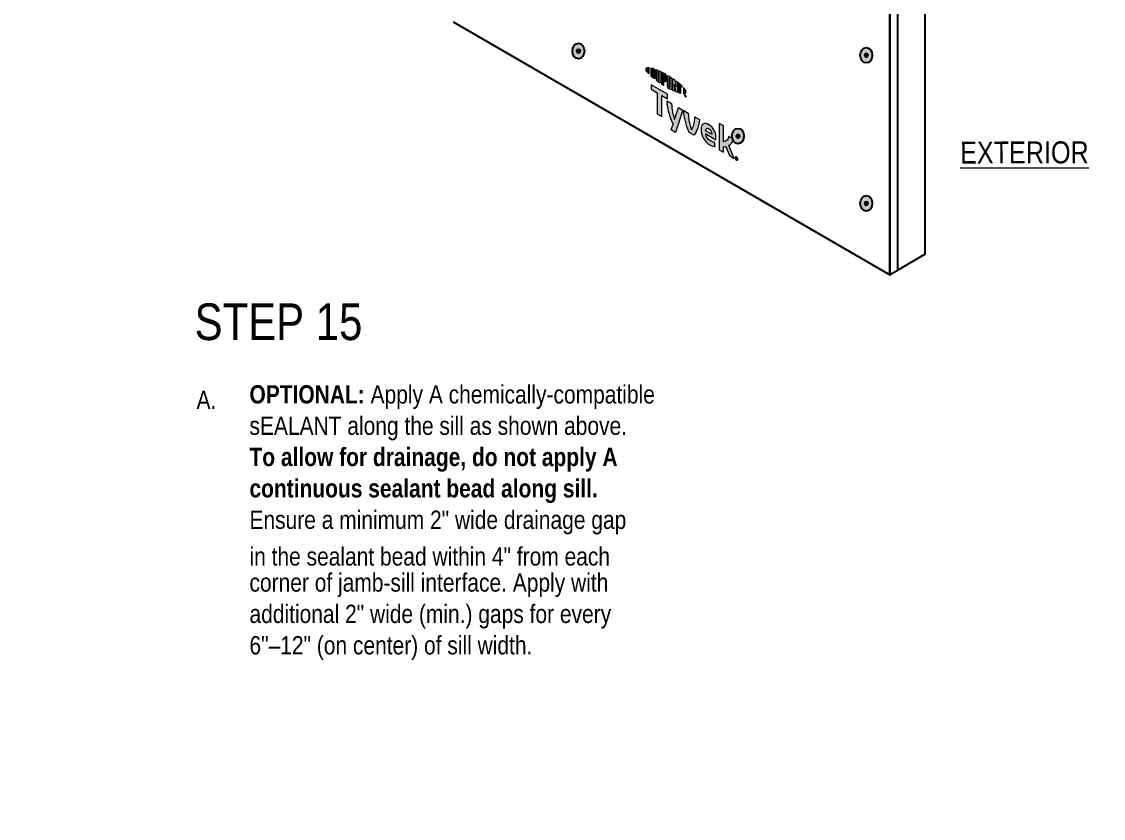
# Model space of a CAD drawing. Header units: inches. Extents: x -20.7 to 76.3, y -55.2 to 19.1.
# Drawn here: x -8.98 to 0.26, y -38.09 to -31.29 of the extents above; entities that cross this region are included whole.
import ezdxf

# ---------------------------------------------------------------- set-up
doc = ezdxf.new("R2010")
doc.units = ezdxf.units.IN
doc.header["$MEASUREMENT"] = 0
for name, color, linetype, lineweight in [('.ATI-TEXT', 7, 'Continuous', 0), ('G-ANNO-TTLB', 7, 'Continuous', 0), ('LOGOS', 7, 'Continuous', 0), ('TYVEK', 7, 'Continuous', 0)]:
    doc.layers.add(name, color=color, linetype=linetype, lineweight=lineweight)

# ---------------------------------------------------------------- blocks, each defined once
blk = doc.blocks.new('Block_49')
at = {"layer": 'TYVEK', "color": 1, "lineweight": 25, "true_color": 0xff0000}
for points in [[(-0.497, -32.1811)], [(-0.497, -32.4094)]]:
    blk.add_lwpolyline(points, dxfattribs=at)
blk = doc.blocks.new('Block_50')
at = {"layer": 'TYVEK', "color": 4, "lineweight": 25, "true_color": 0x00ffff}
for points in [[(-0.5493, -31.8833)], [(-0.2377, -32.062)]]:
    blk.add_lwpolyline(points, dxfattribs=at)
blk = doc.blocks.new('Block_237')
at = {"layer": 'TYVEK', "color": 1, "lineweight": 25, "true_color": 0xff0000}
for points in [[(-0.4873, -32.1716)], [(-0.4873, -32.3999)]]:
    blk.add_lwpolyline(points, dxfattribs=at)
blk = doc.blocks.new('Block_238')
at = {"layer": 'TYVEK', "color": 4, "lineweight": 25, "true_color": 0x00ffff}
for points in [[(-0.5396, -31.8737)], [(-0.228, -32.0524)]]:
    blk.add_lwpolyline(points, dxfattribs=at)
blk = doc.blocks.new('Block_239')
at = {"layer": 'TYVEK', "color": 1, "lineweight": 25, "true_color": 0xff0000}
for points in [[(-8.4116, -32.201)], [(-8.4116, -32.4293)]]:
    blk.add_lwpolyline(points, dxfattribs=at)
blk = doc.blocks.new('Block_240')
at = {"layer": 'TYVEK', "color": 4, "lineweight": 25, "true_color": 0x00ffff}
for points in [[(-8.4639, -31.9031)], [(-8.1523, -32.0818)]]:
    blk.add_lwpolyline(points, dxfattribs=at)
blk = doc.blocks.new('Block_243')
at = {"layer": 'TYVEK', "color": 1, "lineweight": 25, "true_color": 0xff0000}
for points in [[(-8.4081, -32.1939)], [(-8.4081, -32.4223)]]:
    blk.add_lwpolyline(points, dxfattribs=at)
blk = doc.blocks.new('Block_245')
at = {"layer": 'TYVEK', "color": 4, "lineweight": 25, "true_color": 0x00ffff}
for points in [[(-8.4605, -31.8961)], [(-8.1488, -32.0748)]]:
    blk.add_lwpolyline(points, dxfattribs=at)
blk = doc.blocks.new('Block_440')
at = {"layer": '.ATI-TEXT', "char_height": 0.2, "attachment_point": 7}
for s, insert in [('\\C18;\\c0;\\FArial Narrow|b0|i0|c1;\\H0.156250;\\W1.000000;A.', (-7.4832, -34.5946)), ('\\C18;\\c0;\\FArial Narrow Bold|b1|i0|c1;\\H0.156250;\\W1.000000;OPTIONAL:\\FArial Narrow|b0|i0|c1; Apply A chemically-compatible', (-7.0315, -34.5946)), ('\\C18;\\c0;\\FArial Narrow|b0|i0|c1;\\H0.156250;\\W1.000000;sEALANT along the sill as shown above.', (-7.0315, -34.8623)), ('\\C18;\\c0;\\FArial Narrow Bold|b1|i0|c1;\\H0.156250;\\W1.000000;To allow for drainage, do not apply A ', (-7.0315, -35.13)), ('\\C18;\\c0;\\FArial Narrow Bold|b1|i0|c1;\\H0.156250;\\W1.000000;continuous sealant bead along sill.', (-7.0315, -35.3976)), ('\\C18;\\c0;\\FArial Narrow|b0|i0|c1;\\H0.156250;\\W1.000000;Ensure a minimum 2" wide drainage gap ', (-7.0315, -35.6653)), ('\\C18;\\c0;\\FArial Narrow|b0|i0|c1;\\H0.156250;\\W1.000000;in the sealant bead within 4" from each', (-7.0315, -35.933)), ('\\C18;\\c0;\\FArial Narrow|b0|i0|c1;\\H0.156250;\\W1.000000;corner of jamb-sill interface. Apply with', (-7.0315, -36.2006)), ('\\C18;\\c0;\\FArial Narrow|b0|i0|c1;\\H0.156250;\\W1.000000;additional 2" wide (min.) gaps for every ', (-7.0313, -36.4683)), ('\\C18;\\c0;\\FArial Narrow|b0|i0|c1;\\H0.156250;\\W1.000000;6"–12" (on center) of sill width.', (-7.0315, -36.736))]:
    blk.add_mtext(s, dxfattribs=dict(at, insert=insert))
blk = doc.blocks.new('Block_590')
at = {"layer": 'LOGOS', "true_color": 0x848484, "transparency": 33554687}
h = blk.add_hatch(color=252, dxfattribs=at)
h.dxf.hatch_style = 2
edge = h.paths.add_edge_path()
edge.add_spline(control_points=[(-3.6455, -31.6927), (-3.6455, -31.7027), (-3.637, -31.717), (-3.6222, -31.7336), (-3.6222, -31.7336), (-3.6222, -31.6789), (-3.6222, -31.6789), (-3.637, -31.6783), (-3.6455, -31.6828), (-3.6455, -31.6927)], knot_values=[0, 0, 0, 0, 1, 1, 1, 2, 2, 2, 3, 3, 3, 3], degree=3, periodic=0)
h = blk.add_hatch(color=252, dxfattribs=at)
h.dxf.hatch_style = 2
edge = h.paths.add_edge_path()
edge.add_spline(control_points=[(-3.5777, -31.7542), (-3.5777, -31.7584), (-3.5799, -31.7586), (-3.5825, -31.757), (-3.5846, -31.7559), (-3.5877, -31.7532), (-3.5903, -31.7509), (-3.5903, -31.7509), (-3.5903, -31.6985), (-3.5903, -31.6985), (-3.5877, -31.6992), (-3.5846, -31.7002), (-3.5825, -31.7014), (-3.5799, -31.7029), (-3.5777, -31.7056), (-3.5777, -31.7098), (-3.5777, -31.7098), (-3.5777, -31.7542), (-3.5777, -31.7542)], knot_values=[0, 0, 0, 0, 1, 1, 1, 2, 2, 2, 3, 3, 3, 4, 4, 4, 5, 5, 5, 6, 6, 6, 6], degree=3, periodic=0)
edge = h.paths.add_edge_path()
edge.add_spline(control_points=[(-3.5808, -31.6887), (-3.5849, -31.6863), (-3.5909, -31.6843), (-3.6017, -31.6819), (-3.6017, -31.6819), (-3.6017, -31.7544), (-3.6017, -31.7544), (-3.5922, -31.7632), (-3.5849, -31.7693), (-3.5808, -31.7717), (-3.5713, -31.7772), (-3.5659, -31.7737), (-3.5659, -31.7629), (-3.5659, -31.7629), (-3.5659, -31.7147), (-3.5659, -31.7147), (-3.5659, -31.704), (-3.5713, -31.6942), (-3.5808, -31.6887)], knot_values=[0, 0, 0, 0, 1, 1, 1, 2, 2, 2, 3, 3, 3, 4, 4, 4, 5, 5, 5, 6, 6, 6, 6], degree=3, periodic=0)
h = blk.add_hatch(color=252, dxfattribs=at)
h.dxf.hatch_style = 2
edge = h.paths.add_edge_path()
edge.add_spline(control_points=[(-3.5327, -31.7888), (-3.5327, -31.793), (-3.5339, -31.7949), (-3.5385, -31.7916), (-3.543, -31.7884), (-3.5442, -31.7855), (-3.5442, -31.7805), (-3.5442, -31.7805), (-3.5442, -31.7016), (-3.5442, -31.7016), (-3.5472, -31.7002), (-3.5538, -31.6974), (-3.5567, -31.6963), (-3.5567, -31.6963), (-3.5567, -31.7761), (-3.5567, -31.7761), (-3.5567, -31.7889), (-3.5513, -31.797), (-3.5385, -31.806), (-3.5268, -31.8143), (-3.5196, -31.8117), (-3.5196, -31.7975), (-3.5196, -31.7975), (-3.5196, -31.7131), (-3.5196, -31.7131), (-3.5221, -31.7119), (-3.5301, -31.708), (-3.5327, -31.7069), (-3.5327, -31.7069), (-3.5327, -31.7888), (-3.5327, -31.7888)], knot_values=[0, 0, 0, 0, 1, 1, 1, 2, 2, 2, 3, 3, 3, 4, 4, 4, 5, 5, 5, 6, 6, 6, 7, 7, 7, 8, 8, 8, 9, 9, 9, 10, 10, 10, 10], degree=3, periodic=0)
h = blk.add_hatch(color=252, dxfattribs=at)
h.dxf.hatch_style = 2
edge = h.paths.add_edge_path()
edge.add_spline(control_points=[(-3.4852, -31.7815), (-3.4852, -31.786), (-3.4866, -31.7876), (-3.4919, -31.7845), (-3.4919, -31.7845), (-3.4964, -31.7819), (-3.4964, -31.7819), (-3.4964, -31.7819), (-3.4964, -31.7399), (-3.4964, -31.7399), (-3.4944, -31.741), (-3.4933, -31.7416), (-3.4921, -31.7423), (-3.4864, -31.7456), (-3.4852, -31.7488), (-3.4852, -31.7534), (-3.4852, -31.7534), (-3.4852, -31.7815), (-3.4852, -31.7815)], knot_values=[0, 0, 0, 0, 1, 1, 1, 2, 2, 2, 3, 3, 3, 4, 4, 4, 5, 5, 5, 6, 6, 6, 6], degree=3, periodic=0)
edge = h.paths.add_edge_path()
edge.add_spline(control_points=[(-3.4913, -31.7279), (-3.4936, -31.7266), (-3.5019, -31.7221), (-3.5095, -31.7183), (-3.5095, -31.7183), (-3.5095, -31.8246), (-3.5095, -31.8246), (-3.5069, -31.8262), (-3.5001, -31.8305), (-3.4964, -31.8328), (-3.4964, -31.8328), (-3.4964, -31.7967), (-3.4964, -31.7967), (-3.4964, -31.7967), (-3.4913, -31.7996), (-3.4913, -31.7996), (-3.4777, -31.8074), (-3.472, -31.8037), (-3.472, -31.7902), (-3.472, -31.7902), (-3.472, -31.7589), (-3.472, -31.7589), (-3.472, -31.7456), (-3.4784, -31.7354), (-3.4913, -31.7279)], knot_values=[0, 0, 0, 0, 1, 1, 1, 2, 2, 2, 3, 3, 3, 4, 4, 4, 5, 5, 5, 6, 6, 6, 7, 7, 7, 8, 8, 8, 8], degree=3, periodic=0)
h = blk.add_hatch(color=252, dxfattribs=at)
h.dxf.hatch_style = 2
edge = h.paths.add_edge_path()
edge.add_spline(control_points=[(-3.4386, -31.8455), (-3.4386, -31.8497), (-3.4399, -31.8511), (-3.4445, -31.8486), (-3.4492, -31.846), (-3.4505, -31.843), (-3.4505, -31.8386), (-3.4505, -31.8386), (-3.4505, -31.7723), (-3.4505, -31.7723), (-3.4505, -31.768), (-3.4492, -31.7663), (-3.4445, -31.7692), (-3.4399, -31.772), (-3.4386, -31.775), (-3.4386, -31.7792), (-3.4386, -31.7792), (-3.4386, -31.8455), (-3.4386, -31.8455)], knot_values=[0, 0, 0, 0, 1, 1, 1, 2, 2, 2, 3, 3, 3, 4, 4, 4, 5, 5, 5, 6, 6, 6, 6], degree=3, periodic=0)
edge = h.paths.add_edge_path()
edge.add_spline(control_points=[(-3.4445, -31.7544), (-3.4565, -31.7467), (-3.4637, -31.7487), (-3.4637, -31.7627), (-3.4637, -31.7627), (-3.4637, -31.8322), (-3.4637, -31.8322), (-3.4637, -31.847), (-3.4572, -31.8568), (-3.4445, -31.8636), (-3.432, -31.8701), (-3.4255, -31.8685), (-3.4255, -31.8527), (-3.4255, -31.8527), (-3.4255, -31.7864), (-3.4255, -31.7864), (-3.4255, -31.7714), (-3.4314, -31.7627), (-3.4445, -31.7544)], knot_values=[0, 0, 0, 0, 1, 1, 1, 2, 2, 2, 3, 3, 3, 4, 4, 4, 5, 5, 5, 6, 6, 6, 6], degree=3, periodic=0)
h = blk.add_hatch(color=252, dxfattribs=at)
h.dxf.hatch_style = 2
edge = h.paths.add_edge_path()
edge.add_spline(control_points=[(-3.3893, -31.8454), (-3.3893, -31.8454), (-3.4038, -31.783), (-3.4038, -31.783), (-3.4077, -31.7802), (-3.4125, -31.7768), (-3.4161, -31.7743), (-3.4161, -31.7743), (-3.4161, -31.8763), (-3.4161, -31.8763), (-3.4135, -31.8775), (-3.407, -31.8805), (-3.4036, -31.8819), (-3.4036, -31.8819), (-3.4046, -31.8212), (-3.4046, -31.8212), (-3.4046, -31.8212), (-3.3893, -31.8878), (-3.3893, -31.8878), (-3.3861, -31.8891), (-3.3813, -31.8909), (-3.3782, -31.892), (-3.3782, -31.892), (-3.3782, -31.8024), (-3.3782, -31.8024), (-3.3815, -31.7998), (-3.3874, -31.7952), (-3.3902, -31.7931), (-3.3902, -31.7931), (-3.3893, -31.8454), (-3.3893, -31.8454)], knot_values=[0, 0, 0, 0, 1, 1, 1, 2, 2, 2, 3, 3, 3, 4, 4, 4, 5, 5, 5, 6, 6, 6, 7, 7, 7, 8, 8, 8, 9, 9, 9, 10, 10, 10, 10], degree=3, periodic=0)
h = blk.add_hatch(color=252, dxfattribs=at)
h.dxf.hatch_style = 2
edge = h.paths.add_edge_path()
edge.add_spline(control_points=[(-3.3718, -31.8218), (-3.3685, -31.8243), (-3.3654, -31.8269), (-3.3623, -31.8294), (-3.3623, -31.8294), (-3.3623, -31.8973), (-3.3623, -31.8973), (-3.3594, -31.8981), (-3.3541, -31.8996), (-3.3506, -31.9004), (-3.3506, -31.9004), (-3.3506, -31.8394), (-3.3506, -31.8394), (-3.3472, -31.8423), (-3.344, -31.8452), (-3.3411, -31.8478), (-3.3411, -31.8478), (-3.3411, -31.8347), (-3.3411, -31.8347), (-3.3503, -31.8257), (-3.3602, -31.817), (-3.3718, -31.8076), (-3.3718, -31.8076), (-3.3718, -31.8218), (-3.3718, -31.8218)], knot_values=[0, 0, 0, 0, 1, 1, 1, 2, 2, 2, 3, 3, 3, 4, 4, 4, 5, 5, 5, 6, 6, 6, 7, 7, 7, 8, 8, 8, 8], degree=3, periodic=0)
h = blk.add_hatch(color=252, dxfattribs=at)
h.dxf.hatch_style = 2
edge = h.paths.add_edge_path()
edge.add_spline(control_points=[(-3.3038, -31.89), (-3.3038, -31.9001), (-3.3123, -31.9045), (-3.3271, -31.904), (-3.3271, -31.904), (-3.3271, -31.8493), (-3.3271, -31.8493), (-3.3123, -31.8658), (-3.3038, -31.8801), (-3.3038, -31.89)], knot_values=[0, 0, 0, 0, 1, 1, 1, 2, 2, 2, 3, 3, 3, 3], degree=3, periodic=0)
h = blk.add_hatch(color=252, dxfattribs=at)
h.dxf.hatch_style = 2
edge = h.paths.add_edge_path()
edge.add_spline(control_points=[(-3.3107, -31.919), (-3.3107, -31.919), (-3.3093, -31.9198), (-3.3093, -31.9198), (-3.3093, -31.9198), (-3.3072, -31.9247), (-3.3072, -31.9247), (-3.3072, -31.9247), (-3.3051, -31.9222), (-3.3051, -31.9222), (-3.3051, -31.9222), (-3.3038, -31.923), (-3.3038, -31.923), (-3.3038, -31.923), (-3.3038, -31.9309), (-3.3038, -31.9309), (-3.3038, -31.9309), (-3.305, -31.9301), (-3.305, -31.9301), (-3.305, -31.9301), (-3.305, -31.9245), (-3.305, -31.9245), (-3.305, -31.9245), (-3.3072, -31.9271), (-3.3072, -31.9271), (-3.3072, -31.9271), (-3.3073, -31.927), (-3.3073, -31.927), (-3.3073, -31.927), (-3.3094, -31.922), (-3.3094, -31.922), (-3.3094, -31.922), (-3.3094, -31.9276), (-3.3094, -31.9276), (-3.3094, -31.9276), (-3.3107, -31.9269), (-3.3107, -31.9269), (-3.3107, -31.9269), (-3.3107, -31.919), (-3.3107, -31.919)], knot_values=[0, 0, 0, 0, 1, 1, 1, 2, 2, 2, 3, 3, 3, 4, 4, 4, 5, 5, 5, 6, 6, 6, 7, 7, 7, 8, 8, 8, 9, 9, 9, 10, 10, 10, 11, 11, 11, 12, 12, 12, 13, 13, 13, 13], degree=3, periodic=0)
edge = h.paths.add_edge_path()
edge.add_spline(control_points=[(-3.3156, -31.9175), (-3.3156, -31.9175), (-3.3177, -31.9163), (-3.3177, -31.9163), (-3.3177, -31.9163), (-3.3177, -31.9149), (-3.3177, -31.9149), (-3.3177, -31.9149), (-3.3122, -31.9181), (-3.3122, -31.9181), (-3.3122, -31.9181), (-3.3122, -31.9195), (-3.3122, -31.9195), (-3.3122, -31.9195), (-3.3143, -31.9183), (-3.3143, -31.9183), (-3.3143, -31.9183), (-3.3143, -31.9248), (-3.3143, -31.9248), (-3.3143, -31.9248), (-3.3156, -31.924), (-3.3156, -31.924), (-3.3156, -31.924), (-3.3156, -31.9175), (-3.3156, -31.9175)], knot_values=[0, 0, 0, 0, 1, 1, 1, 2, 2, 2, 3, 3, 3, 4, 4, 4, 5, 5, 5, 6, 6, 6, 7, 7, 7, 8, 8, 8, 8], degree=3, periodic=0)
at = {"layer": 'LOGOS'}
for points, knots in [([(-3.6455, -31.6927), (-3.6455, -31.7027), (-3.637, -31.717), (-3.6222, -31.7336), (-3.6222, -31.7336), (-3.6222, -31.6789), (-3.6222, -31.6789), (-3.637, -31.6783), (-3.6455, -31.6828), (-3.6455, -31.6927)], [0, 0, 0, 0, 1, 1, 1, 2, 2, 2, 3, 3, 3, 3]), ([(-3.5808, -31.6887), (-3.5849, -31.6863), (-3.5909, -31.6843), (-3.6017, -31.6819), (-3.6017, -31.6819), (-3.6017, -31.7544), (-3.6017, -31.7544), (-3.5922, -31.7632), (-3.5849, -31.7693), (-3.5808, -31.7717), (-3.5713, -31.7772), (-3.5659, -31.7737), (-3.5659, -31.7629), (-3.5659, -31.7629), (-3.5659, -31.7147), (-3.5659, -31.7147), (-3.5659, -31.704), (-3.5713, -31.6942), (-3.5808, -31.6887)], [0, 0, 0, 0, 1, 1, 1, 2, 2, 2, 3, 3, 3, 4, 4, 4, 5, 5, 5, 6, 6, 6, 6]), ([(-3.5777, -31.7542), (-3.5777, -31.7584), (-3.5799, -31.7586), (-3.5825, -31.757), (-3.5846, -31.7559), (-3.5877, -31.7532), (-3.5903, -31.7509), (-3.5903, -31.7509), (-3.5903, -31.6985), (-3.5903, -31.6985), (-3.5877, -31.6992), (-3.5846, -31.7002), (-3.5825, -31.7014), (-3.5799, -31.7029), (-3.5777, -31.7056), (-3.5777, -31.7098), (-3.5777, -31.7098), (-3.5777, -31.7542), (-3.5777, -31.7542)], [0, 0, 0, 0, 1, 1, 1, 2, 2, 2, 3, 3, 3, 4, 4, 4, 5, 5, 5, 6, 6, 6, 6]), ([(-3.5327, -31.7888), (-3.5327, -31.793), (-3.5339, -31.7949), (-3.5385, -31.7916), (-3.543, -31.7884), (-3.5442, -31.7855), (-3.5442, -31.7805), (-3.5442, -31.7805), (-3.5442, -31.7016), (-3.5442, -31.7016), (-3.5472, -31.7002), (-3.5538, -31.6974), (-3.5567, -31.6963), (-3.5567, -31.6963), (-3.5567, -31.7761), (-3.5567, -31.7761), (-3.5567, -31.7889), (-3.5513, -31.797), (-3.5385, -31.806), (-3.5268, -31.8143), (-3.5196, -31.8117), (-3.5196, -31.7975), (-3.5196, -31.7975), (-3.5196, -31.7131), (-3.5196, -31.7131), (-3.5221, -31.7119), (-3.5301, -31.708), (-3.5327, -31.7069), (-3.5327, -31.7069), (-3.5327, -31.7888), (-3.5327, -31.7888)], [0, 0, 0, 0, 1, 1, 1, 2, 2, 2, 3, 3, 3, 4, 4, 4, 5, 5, 5, 6, 6, 6, 7, 7, 7, 8, 8, 8, 9, 9, 9, 10, 10, 10, 10]), ([(-3.4913, -31.7279), (-3.4936, -31.7266), (-3.5019, -31.7221), (-3.5095, -31.7183), (-3.5095, -31.7183), (-3.5095, -31.8246), (-3.5095, -31.8246), (-3.5069, -31.8262), (-3.5001, -31.8305), (-3.4964, -31.8328), (-3.4964, -31.8328), (-3.4964, -31.7967), (-3.4964, -31.7967), (-3.4964, -31.7967), (-3.4913, -31.7996), (-3.4913, -31.7996), (-3.4777, -31.8074), (-3.472, -31.8037), (-3.472, -31.7902), (-3.472, -31.7902), (-3.472, -31.7589), (-3.472, -31.7589), (-3.472, -31.7456), (-3.4784, -31.7354), (-3.4913, -31.7279)], [0, 0, 0, 0, 1, 1, 1, 2, 2, 2, 3, 3, 3, 4, 4, 4, 5, 5, 5, 6, 6, 6, 7, 7, 7, 8, 8, 8, 8]), ([(-3.4852, -31.7815), (-3.4852, -31.786), (-3.4866, -31.7876), (-3.4919, -31.7845), (-3.4919, -31.7845), (-3.4964, -31.7819), (-3.4964, -31.7819), (-3.4964, -31.7819), (-3.4964, -31.7399), (-3.4964, -31.7399), (-3.4944, -31.741), (-3.4933, -31.7416), (-3.4921, -31.7423), (-3.4864, -31.7456), (-3.4852, -31.7488), (-3.4852, -31.7534), (-3.4852, -31.7534), (-3.4852, -31.7815), (-3.4852, -31.7815)], [0, 0, 0, 0, 1, 1, 1, 2, 2, 2, 3, 3, 3, 4, 4, 4, 5, 5, 5, 6, 6, 6, 6]), ([(-3.4445, -31.7544), (-3.4565, -31.7467), (-3.4637, -31.7487), (-3.4637, -31.7627), (-3.4637, -31.7627), (-3.4637, -31.8322), (-3.4637, -31.8322), (-3.4637, -31.847), (-3.4572, -31.8568), (-3.4445, -31.8636), (-3.432, -31.8701), (-3.4255, -31.8685), (-3.4255, -31.8527), (-3.4255, -31.8527), (-3.4255, -31.7864), (-3.4255, -31.7864), (-3.4255, -31.7714), (-3.4314, -31.7627), (-3.4445, -31.7544)], [0, 0, 0, 0, 1, 1, 1, 2, 2, 2, 3, 3, 3, 4, 4, 4, 5, 5, 5, 6, 6, 6, 6]), ([(-3.4386, -31.8455), (-3.4386, -31.8497), (-3.4399, -31.8511), (-3.4445, -31.8486), (-3.4492, -31.846), (-3.4505, -31.843), (-3.4505, -31.8386), (-3.4505, -31.8386), (-3.4505, -31.7723), (-3.4505, -31.7723), (-3.4505, -31.768), (-3.4492, -31.7663), (-3.4445, -31.7692), (-3.4399, -31.772), (-3.4386, -31.775), (-3.4386, -31.7792), (-3.4386, -31.7792), (-3.4386, -31.8455), (-3.4386, -31.8455)], [0, 0, 0, 0, 1, 1, 1, 2, 2, 2, 3, 3, 3, 4, 4, 4, 5, 5, 5, 6, 6, 6, 6]), ([(-3.3893, -31.8454), (-3.3893, -31.8454), (-3.4038, -31.783), (-3.4038, -31.783), (-3.4077, -31.7802), (-3.4125, -31.7768), (-3.4161, -31.7743), (-3.4161, -31.7743), (-3.4161, -31.8763), (-3.4161, -31.8763), (-3.4135, -31.8775), (-3.407, -31.8805), (-3.4036, -31.8819), (-3.4036, -31.8819), (-3.4046, -31.8212), (-3.4046, -31.8212), (-3.4046, -31.8212), (-3.3893, -31.8878), (-3.3893, -31.8878), (-3.3861, -31.8891), (-3.3813, -31.8909), (-3.3782, -31.892), (-3.3782, -31.892), (-3.3782, -31.8024), (-3.3782, -31.8024), (-3.3815, -31.7998), (-3.3874, -31.7952), (-3.3902, -31.7931), (-3.3902, -31.7931), (-3.3893, -31.8454), (-3.3893, -31.8454)], [0, 0, 0, 0, 1, 1, 1, 2, 2, 2, 3, 3, 3, 4, 4, 4, 5, 5, 5, 6, 6, 6, 7, 7, 7, 8, 8, 8, 9, 9, 9, 10, 10, 10, 10]), ([(-3.3718, -31.8218), (-3.3685, -31.8243), (-3.3654, -31.8269), (-3.3623, -31.8294), (-3.3623, -31.8294), (-3.3623, -31.8973), (-3.3623, -31.8973), (-3.3594, -31.8981), (-3.3541, -31.8996), (-3.3506, -31.9004), (-3.3506, -31.9004), (-3.3506, -31.8394), (-3.3506, -31.8394), (-3.3472, -31.8423), (-3.344, -31.8452), (-3.3411, -31.8478), (-3.3411, -31.8478), (-3.3411, -31.8347), (-3.3411, -31.8347), (-3.3503, -31.8257), (-3.3602, -31.817), (-3.3718, -31.8076), (-3.3718, -31.8076), (-3.3718, -31.8218), (-3.3718, -31.8218)], [0, 0, 0, 0, 1, 1, 1, 2, 2, 2, 3, 3, 3, 4, 4, 4, 5, 5, 5, 6, 6, 6, 7, 7, 7, 8, 8, 8, 8]), ([(-3.3038, -31.89), (-3.3038, -31.9001), (-3.3123, -31.9045), (-3.3271, -31.904), (-3.3271, -31.904), (-3.3271, -31.8493), (-3.3271, -31.8493), (-3.3123, -31.8658), (-3.3038, -31.8801), (-3.3038, -31.89)], [0, 0, 0, 0, 1, 1, 1, 2, 2, 2, 3, 3, 3, 3]), ([(-3.3156, -31.9175), (-3.3156, -31.9175), (-3.3177, -31.9163), (-3.3177, -31.9163), (-3.3177, -31.9163), (-3.3177, -31.9149), (-3.3177, -31.9149), (-3.3177, -31.9149), (-3.3122, -31.9181), (-3.3122, -31.9181), (-3.3122, -31.9181), (-3.3122, -31.9195), (-3.3122, -31.9195), (-3.3122, -31.9195), (-3.3143, -31.9183), (-3.3143, -31.9183), (-3.3143, -31.9183), (-3.3143, -31.9248), (-3.3143, -31.9248), (-3.3143, -31.9248), (-3.3156, -31.924), (-3.3156, -31.924), (-3.3156, -31.924), (-3.3156, -31.9175), (-3.3156, -31.9175)], [0, 0, 0, 0, 1, 1, 1, 2, 2, 2, 3, 3, 3, 4, 4, 4, 5, 5, 5, 6, 6, 6, 7, 7, 7, 8, 8, 8, 8]), ([(-3.3107, -31.919), (-3.3107, -31.919), (-3.3093, -31.9198), (-3.3093, -31.9198), (-3.3093, -31.9198), (-3.3072, -31.9247), (-3.3072, -31.9247), (-3.3072, -31.9247), (-3.3051, -31.9222), (-3.3051, -31.9222), (-3.3051, -31.9222), (-3.3038, -31.923), (-3.3038, -31.923), (-3.3038, -31.923), (-3.3038, -31.9309), (-3.3038, -31.9309), (-3.3038, -31.9309), (-3.305, -31.9301), (-3.305, -31.9301), (-3.305, -31.9301), (-3.305, -31.9245), (-3.305, -31.9245), (-3.305, -31.9245), (-3.3072, -31.9271), (-3.3072, -31.9271), (-3.3072, -31.9271), (-3.3073, -31.927), (-3.3073, -31.927), (-3.3073, -31.927), (-3.3094, -31.922), (-3.3094, -31.922), (-3.3094, -31.922), (-3.3094, -31.9276), (-3.3094, -31.9276), (-3.3094, -31.9276), (-3.3107, -31.9269), (-3.3107, -31.9269), (-3.3107, -31.9269), (-3.3107, -31.919), (-3.3107, -31.919)], [0, 0, 0, 0, 1, 1, 1, 2, 2, 2, 3, 3, 3, 4, 4, 4, 5, 5, 5, 6, 6, 6, 7, 7, 7, 8, 8, 8, 9, 9, 9, 10, 10, 10, 11, 11, 11, 12, 12, 12, 13, 13, 13, 13])]:
    blk.add_open_spline(points, degree=3, knots=knots, dxfattribs=at)
blk = doc.blocks.new('Block_594')
at = {"layer": 'LOGOS', "true_color": 0x848484, "transparency": 33554687}
h = blk.add_hatch(color=252, dxfattribs=at)
h.dxf.hatch_style = 2
h.paths.add_polyline_path([(-3.4614, -31.9085), (-3.6017, -31.8275), (-3.6017, -31.8656), (-3.551, -31.8948), (-3.551, -32.0753), (-3.5121, -32.0978), (-3.5121, -31.9173), (-3.4614, -31.9466)])
h = blk.add_hatch(color=252, dxfattribs=at)
h.dxf.hatch_style = 2
edge = h.paths.add_edge_path()
edge.add_spline(control_points=[(-3.2282, -32.1021), (-3.2307, -32.1541), (-3.241, -32.1844), (-3.2571, -32.2104), (-3.2726, -32.1661), (-3.2827, -32.1241), (-3.2857, -32.0689), (-3.2857, -32.0689), (-3.3236, -32.0471), (-3.3236, -32.0471), (-3.3195, -32.1122), (-3.3072, -32.1596), (-3.2778, -32.2331), (-3.2778, -32.2331), (-3.2361, -32.2571), (-3.2361, -32.2571), (-3.2078, -32.217), (-3.1961, -32.1834), (-3.1906, -32.1238), (-3.1906, -32.1238), (-3.2282, -32.1021), (-3.2282, -32.1021)], knot_values=[0, 0, 0, 0, 1, 1, 1, 2, 2, 2, 3, 3, 3, 4, 4, 4, 5, 5, 5, 6, 6, 6, 7, 7, 7, 7], degree=3, periodic=0)
h = blk.add_hatch(color=252, dxfattribs=at)
h.dxf.hatch_style = 2
edge = h.paths.add_edge_path()
edge.add_spline(control_points=[(-3.137, -32.2194), (-3.137, -32.2194), (-3.0852, -32.2493), (-3.0852, -32.2493), (-3.0852, -32.2493), (-3.0852, -32.2456), (-3.0852, -32.2456), (-3.0852, -32.2281), (-3.0934, -32.2106), (-3.1084, -32.2019), (-3.1242, -32.1928), (-3.1345, -32.1996), (-3.137, -32.2194)], knot_values=[0, 0, 0, 0, 1, 1, 1, 2, 2, 2, 3, 3, 3, 4, 4, 4, 4], degree=3, periodic=0)
edge = h.paths.add_edge_path()
edge.add_spline(control_points=[(-3.0544, -32.3552), (-3.0664, -32.3545), (-3.0841, -32.3486), (-3.1021, -32.3383), (-3.146, -32.3129), (-3.1759, -32.2638), (-3.1759, -32.2119), (-3.1759, -32.1623), (-3.1484, -32.1444), (-3.1084, -32.1676), (-3.0727, -32.1882), (-3.0493, -32.2307), (-3.0493, -32.2726), (-3.0493, -32.282), (-3.0498, -32.2898), (-3.0503, -32.2957), (-3.0503, -32.2957), (-3.1364, -32.246), (-3.1364, -32.246), (-3.1329, -32.273), (-3.1201, -32.2917), (-3.0983, -32.3042), (-3.0849, -32.3119), (-3.0721, -32.3159), (-3.0604, -32.317), (-3.0604, -32.317), (-3.0544, -32.3552), (-3.0544, -32.3552)], knot_values=[0, 0, 0, 0, 1, 1, 1, 2, 2, 2, 3, 3, 3, 4, 4, 4, 5, 5, 5, 6, 6, 6, 7, 7, 7, 8, 8, 8, 9, 9, 9, 9], degree=3, periodic=0)
h = blk.add_hatch(color=252, dxfattribs=at)
h.dxf.hatch_style = 2
edge = h.paths.add_edge_path()
edge.add_spline(control_points=[(-2.9378, -32.3441), (-2.9378, -32.3441), (-2.8926, -32.4555), (-2.8926, -32.4555), (-2.8926, -32.4555), (-2.9335, -32.4319), (-2.9335, -32.4319), (-2.9335, -32.4319), (-2.9648, -32.3529), (-2.9648, -32.3529), (-2.9705, -32.3543), (-2.9765, -32.3555), (-2.9831, -32.3564), (-2.9831, -32.3564), (-2.9831, -32.4032), (-2.9831, -32.4032), (-2.9831, -32.4032), (-3.0206, -32.3815), (-3.0206, -32.3815), (-3.0206, -32.3815), (-3.0206, -32.1576), (-3.0206, -32.1576), (-3.0206, -32.1576), (-2.9831, -32.1771), (-2.9831, -32.1771), (-2.9831, -32.1771), (-2.9831, -32.3149), (-2.9831, -32.3149), (-2.9574, -32.3106), (-2.9449, -32.296), (-2.9406, -32.2682), (-2.9406, -32.2682), (-2.9032, -32.2897), (-2.9032, -32.2897), (-2.9041, -32.3161), (-2.916, -32.3333), (-2.9378, -32.3441)], knot_values=[0, 0, 0, 0, 1, 1, 1, 2, 2, 2, 3, 3, 3, 4, 4, 4, 5, 5, 5, 6, 6, 6, 7, 7, 7, 8, 8, 8, 9, 9, 9, 10, 10, 10, 11, 11, 11, 12, 12, 12, 12], degree=3, periodic=0)
at = {"layer": 'LOGOS'}
blk.add_lwpolyline([(-3.4614, -31.9085), (-3.6017, -31.8275), (-3.6017, -31.8656), (-3.551, -31.8948), (-3.551, -32.0753), (-3.5121, -32.0978), (-3.5121, -31.9173), (-3.4614, -31.9466)], close=True, dxfattribs=at)
for points, knots in [([(-3.2282, -32.1021), (-3.2307, -32.1541), (-3.241, -32.1844), (-3.2571, -32.2104), (-3.2726, -32.1661), (-3.2827, -32.1241), (-3.2857, -32.0689), (-3.2857, -32.0689), (-3.3236, -32.0471), (-3.3236, -32.0471), (-3.3195, -32.1122), (-3.3072, -32.1596), (-3.2778, -32.2331), (-3.2778, -32.2331), (-3.2361, -32.2571), (-3.2361, -32.2571), (-3.2078, -32.217), (-3.1961, -32.1834), (-3.1906, -32.1238), (-3.1906, -32.1238), (-3.2282, -32.1021), (-3.2282, -32.1021)], [0, 0, 0, 0, 1, 1, 1, 2, 2, 2, 3, 3, 3, 4, 4, 4, 5, 5, 5, 6, 6, 6, 7, 7, 7, 7]), ([(-3.0544, -32.3552), (-3.0664, -32.3545), (-3.0841, -32.3486), (-3.1021, -32.3383), (-3.146, -32.3129), (-3.1759, -32.2638), (-3.1759, -32.2119), (-3.1759, -32.1623), (-3.1484, -32.1444), (-3.1084, -32.1676), (-3.0727, -32.1882), (-3.0493, -32.2307), (-3.0493, -32.2726), (-3.0493, -32.282), (-3.0498, -32.2898), (-3.0503, -32.2957), (-3.0503, -32.2957), (-3.1364, -32.246), (-3.1364, -32.246), (-3.1329, -32.273), (-3.1201, -32.2917), (-3.0983, -32.3042), (-3.0849, -32.3119), (-3.0721, -32.3159), (-3.0604, -32.317), (-3.0604, -32.317), (-3.0544, -32.3552), (-3.0544, -32.3552)], [0, 0, 0, 0, 1, 1, 1, 2, 2, 2, 3, 3, 3, 4, 4, 4, 5, 5, 5, 6, 6, 6, 7, 7, 7, 8, 8, 8, 9, 9, 9, 9]), ([(-3.137, -32.2194), (-3.137, -32.2194), (-3.0852, -32.2493), (-3.0852, -32.2493), (-3.0852, -32.2493), (-3.0852, -32.2456), (-3.0852, -32.2456), (-3.0852, -32.2281), (-3.0934, -32.2106), (-3.1084, -32.2019), (-3.1242, -32.1928), (-3.1345, -32.1996), (-3.137, -32.2194)], [0, 0, 0, 0, 1, 1, 1, 2, 2, 2, 3, 3, 3, 4, 4, 4, 4]), ([(-2.9378, -32.3441), (-2.9378, -32.3441), (-2.8926, -32.4555), (-2.8926, -32.4555), (-2.8926, -32.4555), (-2.9335, -32.4319), (-2.9335, -32.4319), (-2.9335, -32.4319), (-2.9648, -32.3529), (-2.9648, -32.3529), (-2.9705, -32.3543), (-2.9765, -32.3555), (-2.9831, -32.3564), (-2.9831, -32.3564), (-2.9831, -32.4032), (-2.9831, -32.4032), (-2.9831, -32.4032), (-3.0206, -32.3815), (-3.0206, -32.3815), (-3.0206, -32.3815), (-3.0206, -32.1576), (-3.0206, -32.1576), (-3.0206, -32.1576), (-2.9831, -32.1771), (-2.9831, -32.1771), (-2.9831, -32.1771), (-2.9831, -32.3149), (-2.9831, -32.3149), (-2.9574, -32.3106), (-2.9449, -32.296), (-2.9406, -32.2682), (-2.9406, -32.2682), (-2.9032, -32.2897), (-2.9032, -32.2897), (-2.9041, -32.3161), (-2.916, -32.3333), (-2.9378, -32.3441)], [0, 0, 0, 0, 1, 1, 1, 2, 2, 2, 3, 3, 3, 4, 4, 4, 5, 5, 5, 6, 6, 6, 7, 7, 7, 8, 8, 8, 9, 9, 9, 10, 10, 10, 11, 11, 11, 12, 12, 12, 12])]:
    blk.add_open_spline(points, degree=3, knots=knots, dxfattribs=at)
blk = doc.blocks.new('Block_593')
at = {"layer": 'LOGOS', "true_color": 0x848484, "transparency": 33554687}
h = blk.add_hatch(color=252, dxfattribs=at)
h.dxf.hatch_style = 2
edge = h.paths.add_edge_path()
edge.add_spline(control_points=[(-3.3678, -32.0215), (-3.3678, -32.0215), (-3.4016, -32.1222), (-3.4016, -32.1222), (-3.4159, -32.0801), (-3.4253, -32.0393), (-3.4281, -31.9867), (-3.4281, -31.9867), (-3.466, -31.9648), (-3.466, -31.9648), (-3.4619, -32.03), (-3.4496, -32.0773), (-3.4202, -32.1508), (-3.4202, -32.1508), (-3.4126, -32.1552), (-3.4126, -32.1552), (-3.4126, -32.1552), (-3.4319, -32.2127), (-3.4319, -32.2127), (-3.4319, -32.2127), (-3.3943, -32.2344), (-3.3943, -32.2344), (-3.3943, -32.2344), (-3.3302, -32.0432), (-3.3302, -32.0432), (-3.3302, -32.0432), (-3.3678, -32.0215), (-3.3678, -32.0215)], knot_values=[0, 0, 0, 0, 1, 1, 1, 2, 2, 2, 3, 3, 3, 4, 4, 4, 5, 5, 5, 6, 6, 6, 7, 7, 7, 8, 8, 8, 9, 9, 9, 9], degree=3, periodic=0)
at = {"layer": 'LOGOS'}
blk.add_open_spline([(-3.3678, -32.0215), (-3.3678, -32.0215), (-3.4016, -32.1222), (-3.4016, -32.1222), (-3.4159, -32.0801), (-3.4253, -32.0393), (-3.4281, -31.9867), (-3.4281, -31.9867), (-3.466, -31.9648), (-3.466, -31.9648), (-3.4619, -32.03), (-3.4496, -32.0773), (-3.4202, -32.1508), (-3.4202, -32.1508), (-3.4126, -32.1552), (-3.4126, -32.1552), (-3.4126, -32.1552), (-3.4319, -32.2127), (-3.4319, -32.2127), (-3.4319, -32.2127), (-3.3943, -32.2344), (-3.3943, -32.2344), (-3.3943, -32.2344), (-3.3302, -32.0432), (-3.3302, -32.0432), (-3.3302, -32.0432), (-3.3678, -32.0215), (-3.3678, -32.0215)], degree=3, knots=[0, 0, 0, 0, 1, 1, 1, 2, 2, 2, 3, 3, 3, 4, 4, 4, 5, 5, 5, 6, 6, 6, 7, 7, 7, 8, 8, 8, 9, 9, 9, 9], dxfattribs=at)
blk.add_blockref('Block_594', (0, 0), dxfattribs=at)
blk = doc.blocks.new('Block_595')
at = {"layer": 'LOGOS', "true_color": 0x848484, "transparency": 33554687}
h = blk.add_hatch(color=252, dxfattribs=at)
h.dxf.hatch_style = 2
edge = h.paths.add_edge_path()
edge.add_spline(control_points=[(-2.8746, -32.4511), (-2.8746, -32.4511), (-2.8746, -32.4552), (-2.8746, -32.4552), (-2.8746, -32.4552), (-2.873, -32.4561), (-2.873, -32.4561), (-2.8715, -32.457), (-2.8707, -32.457), (-2.8707, -32.4555), (-2.8707, -32.4539), (-2.8715, -32.4529), (-2.873, -32.452), (-2.873, -32.452), (-2.8746, -32.4511), (-2.8746, -32.4511)], knot_values=[0, 0, 0, 0, 1, 1, 1, 2, 2, 2, 3, 3, 3, 4, 4, 4, 5, 5, 5, 5], degree=3, periodic=0)
edge = h.paths.add_edge_path()
edge.add_spline(control_points=[(-2.8772, -32.447), (-2.8772, -32.447), (-2.873, -32.4494), (-2.873, -32.4494), (-2.8697, -32.4513), (-2.8681, -32.4541), (-2.8681, -32.4569), (-2.8681, -32.4589), (-2.8689, -32.4599), (-2.8705, -32.4597), (-2.8697, -32.4619), (-2.8686, -32.4643), (-2.8673, -32.4669), (-2.8673, -32.4669), (-2.8704, -32.4651), (-2.8704, -32.4651), (-2.8716, -32.4627), (-2.8725, -32.4607), (-2.8732, -32.4586), (-2.8732, -32.4586), (-2.8746, -32.4578), (-2.8746, -32.4578), (-2.8746, -32.4578), (-2.8746, -32.4627), (-2.8746, -32.4627), (-2.8746, -32.4627), (-2.8772, -32.4611), (-2.8772, -32.4611), (-2.8772, -32.4611), (-2.8772, -32.447), (-2.8772, -32.447)], knot_values=[0, 0, 0, 0, 1, 1, 1, 2, 2, 2, 3, 3, 3, 4, 4, 4, 5, 5, 5, 6, 6, 6, 7, 7, 7, 8, 8, 8, 9, 9, 9, 10, 10, 10, 10], degree=3, periodic=0)
edge = h.paths.add_edge_path()
edge.add_spline(control_points=[(-2.8729, -32.4459), (-2.8788, -32.4425), (-2.8822, -32.4444), (-2.8822, -32.4515), (-2.8822, -32.4586), (-2.8788, -32.4644), (-2.8729, -32.4678), (-2.867, -32.4712), (-2.8636, -32.4693), (-2.8636, -32.4622), (-2.8636, -32.4552), (-2.867, -32.4493), (-2.8729, -32.4459)], knot_values=[0, 0, 0, 0, 1, 1, 1, 2, 2, 2, 3, 3, 3, 4, 4, 4, 4], degree=3, periodic=0)
edge = h.paths.add_edge_path()
edge.add_spline(control_points=[(-2.8729, -32.4431), (-2.8656, -32.4473), (-2.8607, -32.4554), (-2.8607, -32.4639), (-2.8607, -32.4723), (-2.8656, -32.4748), (-2.8729, -32.4706), (-2.8803, -32.4663), (-2.885, -32.4583), (-2.885, -32.4499), (-2.885, -32.4414), (-2.8802, -32.4388), (-2.8729, -32.4431)], knot_values=[0, 0, 0, 0, 1, 1, 1, 2, 2, 2, 3, 3, 3, 4, 4, 4, 4], degree=3, periodic=0)
at = {"layer": 'LOGOS'}
for points, knots in [([(-2.8729, -32.4431), (-2.8656, -32.4473), (-2.8607, -32.4554), (-2.8607, -32.4639), (-2.8607, -32.4723), (-2.8656, -32.4748), (-2.8729, -32.4706), (-2.8803, -32.4663), (-2.885, -32.4583), (-2.885, -32.4499), (-2.885, -32.4414), (-2.8802, -32.4388), (-2.8729, -32.4431)], [0, 0, 0, 0, 1, 1, 1, 2, 2, 2, 3, 3, 3, 4, 4, 4, 4]), ([(-2.8729, -32.4459), (-2.8788, -32.4425), (-2.8822, -32.4444), (-2.8822, -32.4515), (-2.8822, -32.4586), (-2.8788, -32.4644), (-2.8729, -32.4678), (-2.867, -32.4712), (-2.8636, -32.4693), (-2.8636, -32.4622), (-2.8636, -32.4552), (-2.867, -32.4493), (-2.8729, -32.4459)], [0, 0, 0, 0, 1, 1, 1, 2, 2, 2, 3, 3, 3, 4, 4, 4, 4]), ([(-2.8772, -32.447), (-2.8772, -32.447), (-2.873, -32.4494), (-2.873, -32.4494), (-2.8697, -32.4513), (-2.8681, -32.4541), (-2.8681, -32.4569), (-2.8681, -32.4589), (-2.8689, -32.4599), (-2.8705, -32.4597), (-2.8697, -32.4619), (-2.8686, -32.4643), (-2.8673, -32.4669), (-2.8673, -32.4669), (-2.8704, -32.4651), (-2.8704, -32.4651), (-2.8716, -32.4627), (-2.8725, -32.4607), (-2.8732, -32.4586), (-2.8732, -32.4586), (-2.8746, -32.4578), (-2.8746, -32.4578), (-2.8746, -32.4578), (-2.8746, -32.4627), (-2.8746, -32.4627), (-2.8746, -32.4627), (-2.8772, -32.4611), (-2.8772, -32.4611), (-2.8772, -32.4611), (-2.8772, -32.447), (-2.8772, -32.447)], [0, 0, 0, 0, 1, 1, 1, 2, 2, 2, 3, 3, 3, 4, 4, 4, 5, 5, 5, 6, 6, 6, 7, 7, 7, 8, 8, 8, 9, 9, 9, 10, 10, 10, 10]), ([(-2.8746, -32.4511), (-2.8746, -32.4511), (-2.8746, -32.4552), (-2.8746, -32.4552), (-2.8746, -32.4552), (-2.873, -32.4561), (-2.873, -32.4561), (-2.8715, -32.457), (-2.8707, -32.457), (-2.8707, -32.4555), (-2.8707, -32.4539), (-2.8715, -32.4529), (-2.873, -32.452), (-2.873, -32.452), (-2.8746, -32.4511), (-2.8746, -32.4511)], [0, 0, 0, 0, 1, 1, 1, 2, 2, 2, 3, 3, 3, 4, 4, 4, 5, 5, 5, 5])]:
    blk.add_open_spline(points, degree=3, knots=knots, dxfattribs=at)
blk = doc.blocks.new('Block_592')
at = {"layer": 'LOGOS'}
for name in ['Block_593', 'Block_595']:
    blk.add_blockref(name, (0, 0), dxfattribs=at)
blk = doc.blocks.new('Block_591')
at = {"layer": 'LOGOS'}
blk.add_blockref('Block_592', (0, 0), dxfattribs=at)
blk = doc.blocks.new('Block_589')
at = {"layer": 'LOGOS'}
for name in ['Block_590', 'Block_591']:
    blk.add_blockref(name, (0, 0), dxfattribs=at)

msp = doc.modelspace()

# ---------------------------------------------------------------- hatches: boundary and pattern name
at = {"layer": 'G-ANNO-TTLB', "true_color": 0xff00ff, "transparency": 33554687}
h = msp.add_hatch(color=6, dxfattribs=at)
edge = h.paths.add_edge_path()
edge.add_spline(control_points=[(20.0382, -55.2136), (20.0382, -55.2136), (-20.6495, -55.2136), (-20.6495, -55.2136), (-20.6495, -55.2136), (-20.6495, -21.0886), (-20.6495, -21.0886), (-20.6495, -21.0886), (20.0382, -21.0886), (20.0382, -21.0886), (20.0382, -21.0886), (20.0382, -55.2136), (20.0382, -55.2136)], knot_values=[0, 0, 0, 0, 1, 1, 1, 2, 2, 2, 3, 3, 3, 4, 4, 4, 4], degree=3, periodic=0)
edge = h.paths.add_edge_path()
edge.add_spline(control_points=[(-20.5245, -21.2136), (-20.5245, -21.2136), (-20.5245, -55.0886), (-20.5245, -55.0886), (-20.5245, -55.0886), (19.9132, -55.0886), (19.9132, -55.0886), (19.9132, -55.0886), (19.9132, -21.2136), (19.9132, -21.2136), (19.9132, -21.2136), (-20.5245, -21.2136), (-20.5245, -21.2136)], knot_values=[0, 0, 0, 0, 1, 1, 1, 2, 2, 2, 3, 3, 3, 4, 4, 4, 4], degree=3, periodic=0)
edge.add_line((-20.5245, -21.2136), (-20.5245, -21.2136))
at = {"layer": 'TYVEK', "true_color": 0x003b71, "transparency": 33554687}
h = msp.add_hatch(color=156, dxfattribs=at)
h.dxf.hatch_style = 2
edge = h.paths.add_edge_path()
edge.add_ellipse((-4.2229, -31.5395), major_axis=(0, 0.0664), ratio=0.766948, start_angle=0, end_angle=360)
h = msp.add_hatch(color=156, dxfattribs=at)
h.dxf.hatch_style = 2
edge = h.paths.add_edge_path()
edge.add_ellipse((-1.7654, -31.5744), major_axis=(0, 0.0664), ratio=0.766948, start_angle=0, end_angle=360)
h = msp.add_hatch(color=156, dxfattribs=at)
h.dxf.hatch_style = 2
edge = h.paths.add_edge_path()
edge.add_ellipse((-2.8612, -32.2655), major_axis=(0, 0.0664), ratio=0.766948, start_angle=0, end_angle=360)
h = msp.add_hatch(color=156, dxfattribs=at)
h.dxf.hatch_style = 2
edge = h.paths.add_edge_path()
edge.add_ellipse((-1.7654, -32.8398), major_axis=(0, 0.0664), ratio=0.766948, start_angle=0, end_angle=360)

# ---------------------------------------------------------------- linework, layer by layer
at = {"layer": 'G-ANNO-TTLB'}
for points in [[(20.0382, -55.2136), (20.0382, -55.2136), (-20.6495, -55.2136), (-20.6495, -55.2136), (-20.6495, -55.2136), (-20.6495, -21.0886), (-20.6495, -21.0886), (-20.6495, -21.0886), (20.0382, -21.0886), (20.0382, -21.0886), (20.0382, -21.0886), (20.0382, -55.2136), (20.0382, -55.2136)], [(-20.5245, -21.2136), (-20.5245, -21.2136), (-20.5245, -55.0886), (-20.5245, -55.0886), (-20.5245, -55.0886), (19.9132, -55.0886), (19.9132, -55.0886), (19.9132, -55.0886), (19.9132, -21.2136), (19.9132, -21.2136), (19.9132, -21.2136), (-20.5245, -21.2136), (-20.5245, -21.2136)]]:
    msp.add_open_spline(points, degree=3, knots=[0, 0, 0, 0, 1, 1, 1, 2, 2, 2, 3, 3, 3, 4, 4, 4, 4], dxfattribs=at)
at = {"layer": 'TYVEK', "color": 33, "lineweight": 25, "true_color": 0xcc9966}
for q in [(-1.2635, -27.3782), (-1.4969, -33.409)]:
    msp.add_line((-1.2635, -33.2739), q, dxfattribs=at)
at = {"layer": 'TYVEK', "color": 2, "lineweight": 25, "true_color": 0xffff00}
for p, q in [((-1.4969, -33.409), (-1.4969, -27.5133)), ((-1.5637, -33.4476), (-1.4969, -33.409))]:
    msp.add_line(p, q, dxfattribs=at)
at = {"layer": 'TYVEK', "color": 18, "lineweight": 25, "true_color": 0x000000}
for p, q in [((-1.5637, -27.5519), (-1.5637, -33.4476)), ((-5.2931, -31.2906), (-1.5587, -33.4525))]:
    msp.add_line(p, q, dxfattribs=at)
at = {"layer": 'TYVEK', "color": 252, "lineweight": 25, "true_color": 0x848484}
for p, q in [((-1.5637, -33.4476), (-1.5637, -28.3546)), ((-4.2364, -31.539), (-4.2094, -31.539)), ((-4.2229, -31.5219), (-4.2229, -31.5562)), ((-1.7789, -31.574), (-1.7518, -31.574)), ((-1.7654, -31.5568), (-1.7654, -31.5911)), ((-2.8747, -32.2651), (-2.8477, -32.2651)), ((-2.8612, -32.248), (-2.8612, -32.2822)), ((-1.7789, -32.8394), (-1.7518, -32.8394)), ((-1.7654, -32.8222), (-1.7654, -32.8565))]:
    msp.add_line(p, q, dxfattribs=at)
at = {"layer": 'TYVEK', "color": 4, "lineweight": 25, "true_color": 0x00ffff}
for points in [[(-8.4639, -31.9031)], [(-8.4605, -31.8961)], [(-0.5493, -31.8833)], [(-0.5396, -31.8737)]]:
    msp.add_lwpolyline(points, dxfattribs=at)
at = {"layer": 'TYVEK', "color": 1, "lineweight": 25, "true_color": 0xff0000}
for points in [[(-0.6252, -32.6925)], [(-8.5494, -32.722)], [(-8.546, -32.7149)], [(-0.6349, -32.7021)]]:
    msp.add_lwpolyline(points, dxfattribs=at)
at = {"layer": 'TYVEK', "color": 252, "lineweight": 25, "true_color": 0x848484}
msp.add_lwpolyline([(-2.3555, -34.9208)], dxfattribs=at)
at = {"layer": 'TYVEK', "color": 18, "lineweight": 25, "true_color": 0x000000}
for centre in [(-4.2229, -31.5395), (-1.7654, -31.5744), (-2.8612, -32.2655), (-1.7654, -32.8398)]:
    msp.add_ellipse(centre, major_axis=(0, 0.0664), ratio=0.766948, dxfattribs=at)
at = {"layer": 'TYVEK', "color": 252, "lineweight": 25, "true_color": 0x848484}
for centre in [(-4.2229, -31.539), (-1.7654, -31.574), (-2.8612, -32.2651), (-1.7654, -32.8394)]:
    msp.add_ellipse(centre, major_axis=(0, 0.0171), ratio=0.788846, dxfattribs=at)

# ---------------------------------------------------------------- block references
at = {"layer": '.ATI-TEXT'}
msp.add_blockref('Block_440', (0, 0), dxfattribs=at)
at = {"layer": 'LOGOS'}
msp.add_blockref('Block_589', (0, 0), dxfattribs=at)
at = {"layer": 'TYVEK'}
for name in ['Block_240', 'Block_245', 'Block_50', 'Block_238', 'Block_239', 'Block_243', 'Block_49', 'Block_237']:
    msp.add_blockref(name, (0, 0), dxfattribs=at)

# ---------------------------------------------------------------- texts
at = {"layer": '.ATI-TEXT', "insert": (-0.964, -32.5021), "char_height": 0.2, "attachment_point": 7, "rotation": 0.1123}
msp.add_mtext('\\L\\C18;\\c0;\\FArial Narrow|b0|i0|c1;\\H0.187500;\\W1.000002;EXTERIOR\\l', dxfattribs=at)
at = {"layer": '.ATI-TEXT', "insert": (-7.5, -34.0104), "char_height": 0.2, "attachment_point": 7}
msp.add_mtext('\\C18;\\c0;\\FArial Narrow|b0|i0|c1;\\H0.312500;\\W1.000000;STEP 15', dxfattribs=at)

doc.saveas('drawing.dxf')
